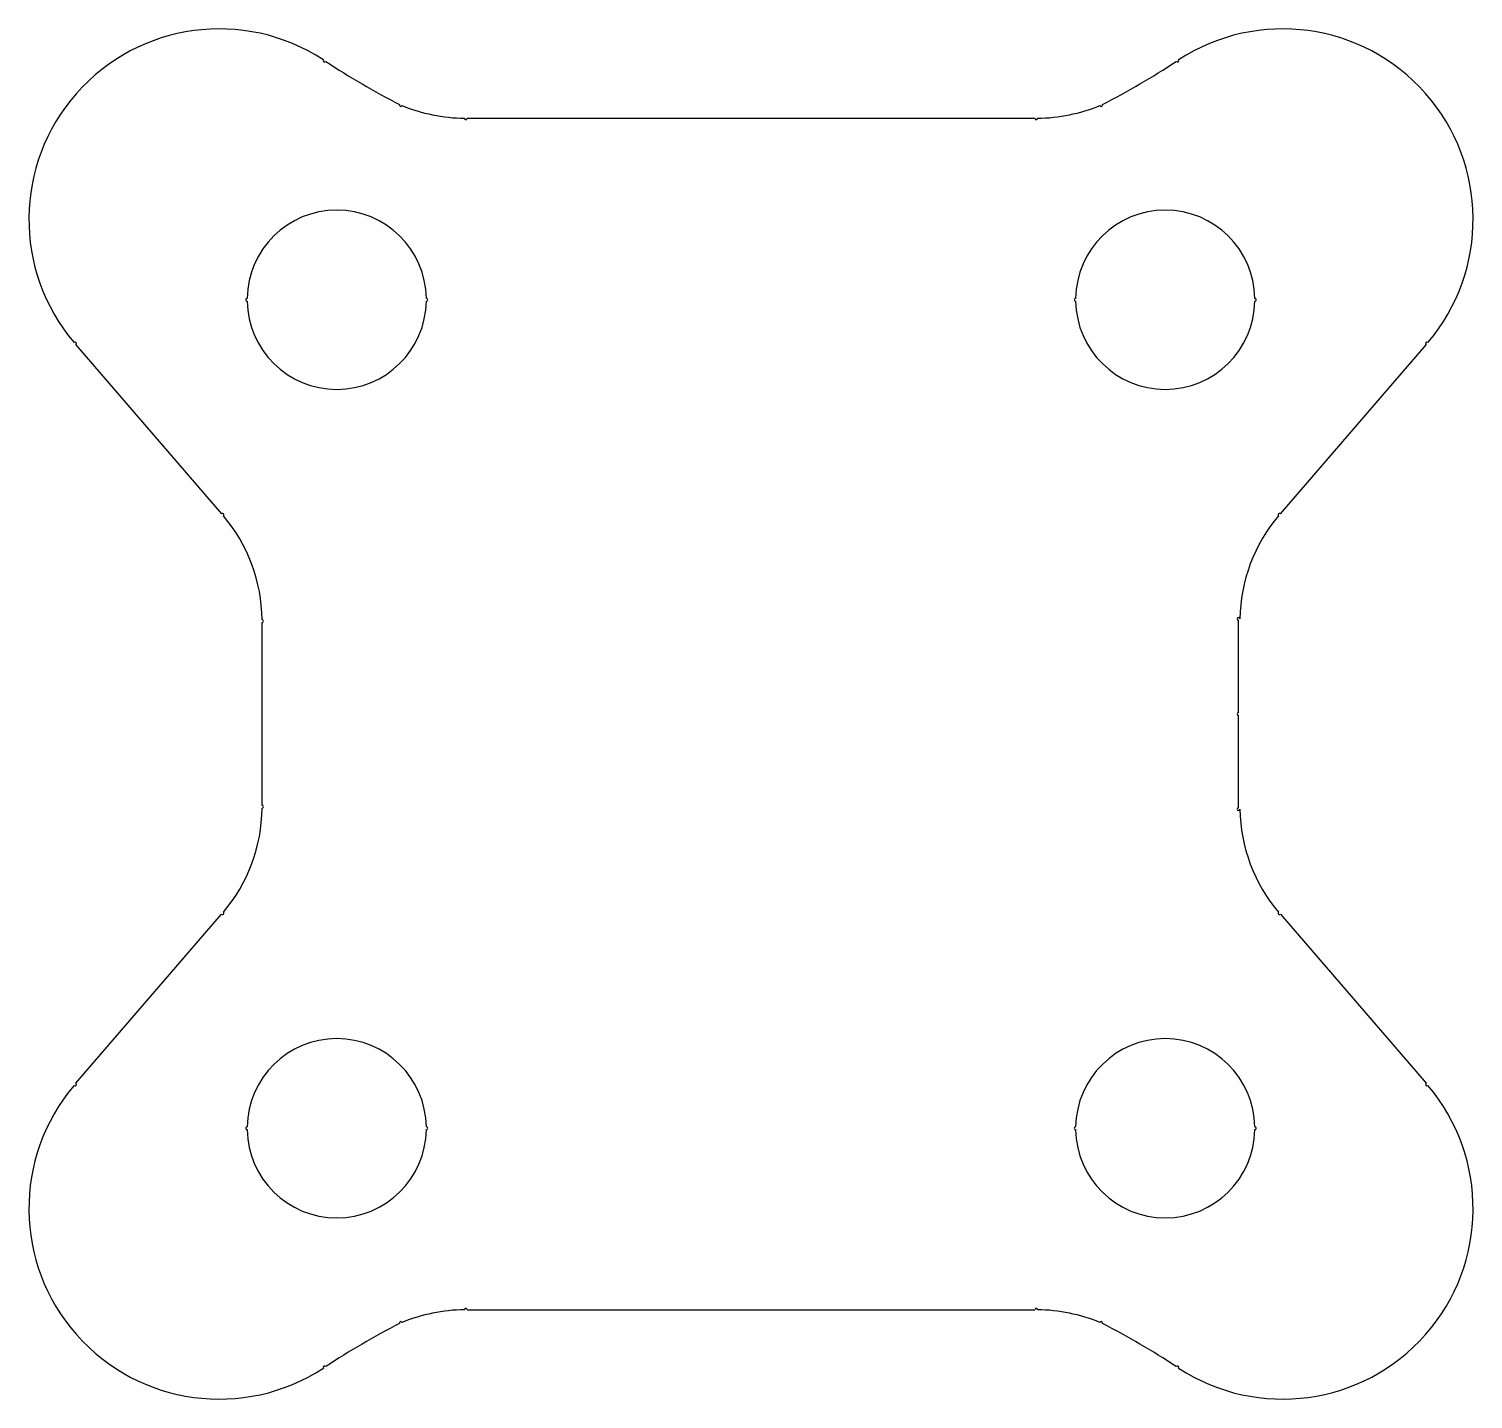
# Model space of a CAD drawing. Header units: millimetres. Extents: x 43.4 to 96.6, y 44.8 to 95.2.
import ezdxf

# ---------------------------------------------------------------- set-up
doc = ezdxf.new("R2010")
doc.units = ezdxf.units.MM

msp = doc.modelspace()

# ---------------------------------------------------------------- linework, layer by layer
at = {"color": 7, "linetype": 'Continuous', "lineweight": 25}
for p, q in [((59.55, 91.929), (80.45, 91.929)), ((45.149, 83.594), (50.512, 77.371)), ((89.488, 77.371), (94.851, 83.594)), ((87.95, 70.051), (87.95, 73.449)), ((52, 66.634), (52, 73.366)), ((87.95, 66.551), (87.95, 69.949)), ((45.149, 56.406), (50.512, 62.629)), ((89.488, 62.629), (94.851, 56.406)), ((59.55, 48.071), (80.45, 48.071))]:
    msp.add_line(p, q, dxfattribs=at)
for centre, radius, start, end in [((50.427, 88.209), 7.011, 56.8679, 220.3472), ((89.573, 88.209), 7.011, 319.6528, 123.1321), ((54.301, 94.053), 0.05, 146.6636, 326.5097), ((70, 117.735), 28.414, 236.5601, 242.9154), ((70, 117.735), 28.414, 297.0846, 303.4399), ((85.699, 94.053), 0.05, 213.4903, 33.3364), ((57.108, 92.415), 0.05, 152.9658, 337.702), ((59.55, 98.305), 6.376, 247.9267, 269.1034), ((80.45, 98.305), 6.376, 270.8966, 292.0733), ((82.892, 92.415), 0.05, 202.298, 27.0342), ((59.5, 91.929), 0.05, 179.328, 360), ((80.5, 91.929), 0.05, 180, 0.672), ((54.75, 85.25), 3.3, 0.8681, 179.1319), ((85.25, 85.25), 3.3, 0.8681, 179.1319), ((51.45, 85.25), 0.05, 89.5659, 270.4341), ((54.75, 85.25), 3.3, 180.8681, 359.1319), ((58.05, 85.25), 0.05, 269.5659, 90.4341), ((81.95, 85.25), 0.05, 89.5659, 270.4341), ((85.25, 85.25), 3.3, 180.8681, 359.1319), ((88.55, 85.25), 0.05, 269.5659, 90.4341), ((45.116, 83.632), 0.05, 310.7558, 130.5515), ((94.884, 83.632), 0.05, 49.4485, 229.2442), ((50.545, 77.333), 0.05, 310.5171, 130.7558), ((46, 73.416), 6, 0.4775, 40.2784), ((94, 73.416), 6, 139.7216, 179.1644), ((89.455, 77.333), 0.05, 49.2442, 229.4829), ((52, 73.416), 0.05, 270, 90.2387), ((87.95, 73.5), 0.0507, 3.7931, 270), ((87.95, 70), 0.0507, 90, 270), ((46, 66.584), 6, 319.7216, 359.5225), ((52, 66.584), 0.05, 269.7613, 90), ((87.95, 66.5), 0.0507, 90, 356.2069), ((94, 66.584), 6, 180.8356, 220.2784), ((50.545, 62.667), 0.05, 229.2442, 49.4829), ((89.455, 62.667), 0.05, 130.5171, 310.7558), ((54.75, 54.75), 3.3, 0.8681, 179.1319), ((85.25, 54.75), 3.3, 0.8681, 179.1319), ((45.116, 56.368), 0.05, 229.4485, 49.2442), ((94.884, 56.368), 0.05, 130.7558, 310.5515), ((50.427, 51.791), 7.011, 139.6528, 303.1321), ((89.573, 51.791), 7.011, 236.8679, 40.3472), ((51.45, 54.75), 0.05, 89.5659, 270.4341), ((58.05, 54.75), 0.05, 269.5659, 90.4341), ((81.95, 54.75), 0.05, 89.5659, 270.4341), ((88.55, 54.75), 0.05, 269.5659, 90.4341), ((54.75, 54.75), 3.3, 180.8681, 359.1319), ((85.25, 54.75), 3.3, 180.8681, 359.1319), ((59.55, 41.695), 6.376, 90.8966, 112.0733), ((59.5, 48.071), 0.05, 0, 180.672), ((80.5, 48.071), 0.05, 359.328, 180), ((80.45, 41.695), 6.376, 67.9267, 89.1034), ((70, 22.265), 28.414, 117.0846, 123.4399), ((57.108, 47.585), 0.05, 22.298, 207.0342), ((82.892, 47.585), 0.05, 332.9658, 157.702), ((70, 22.265), 28.414, 56.5601, 62.9154), ((54.301, 45.947), 0.05, 33.4903, 213.3364), ((85.699, 45.947), 0.05, 326.6636, 146.5097)]:
    msp.add_arc(centre, radius, start, end, dxfattribs=at)

doc.saveas('drawing.dxf')
